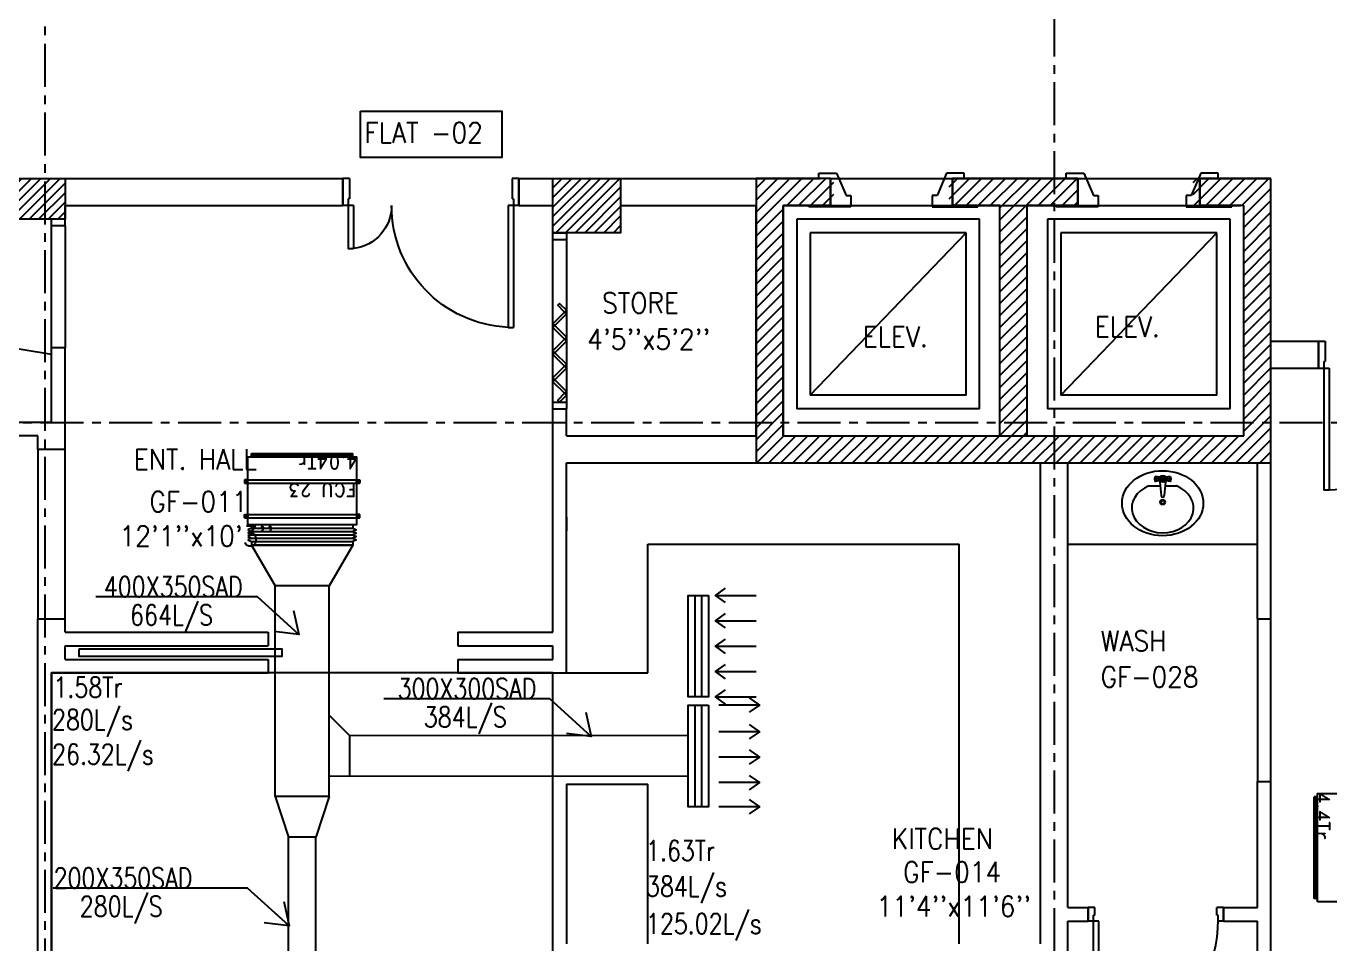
# Model space of a CAD drawing. Header units: millimetres. Extents: x -1288794 to 2153086, y -2701644 to -1428868.
# Drawn here: x 856771 to 866394, y -1499219 to -1492444 of the extents above; entities that cross this region are included whole.
import ezdxf

# ---------------------------------------------------------------- set-up
doc = ezdxf.new("R2010")
doc.units = ezdxf.units.MM
doc.header["$LTSCALE"] = 100
for name, pattern in [('CENTER', [50.8, 31.75, -6.35, 6.35, -6.35]), ('DASHED2', [9.525, 6.35, -3.175]), ('HIDDEN', [9.525, 6.35, -3.175])]:
    doc.linetypes.add(name, pattern=pattern)
for name, color, linetype in [('A-ANNO-TEXT', 8, 'Continuous'), ('A-DOOR', 4, 'Continuous'), ('A-FLOR-OVHD', 4, 'DASHED2'), ('A-FLOR-PFIX', 8, 'Continuous'), ('A-FLOR-SPCL', 8, 'Continuous'), ('A-GRID', 253, 'CENTER'), ('A-WALL-FULL', 8, 'Continuous'), ('AC- SUIPPOR', 7, 'HIDDEN'), ('AC-HLTEXT', 100, 'Continuous'), ('AC-SAD', 3, 'Continuous'), ('AC-SAD TEXT', 3, 'Continuous'), ('AC-UNIT', 5, 'Continuous'), ('RETURN GRILL RIGHT', 1, 'Continuous'), ('S-COL- HACT.', 9, 'Continuous'), ('S-COL.', 8, 'Continuous'), ('SUPPLY GRILL RIGHT', 3, 'Continuous'), ('WALL', 42, 'Continuous')]:
    doc.layers.add(name, color=color, linetype=linetype)
doc.styles.add('ROMAND', font='romand')
doc.styles.add('ROMANS', font='romans.shx', dxfattribs={"width": 0.8})
doc.styles.add('SIMPLEX', font='simplex.shx', dxfattribs={"width": 0.8})
doc.dimstyles.new('100 of DIM2', dxfattribs={"dimscale": 0, "dimtxt": 200, "dimasz": 150, "dimexe": 75, "dimexo": 200, "dimgap": 75, "dimtad": 1, "dimdec": 0, "dimrnd": 5, "dimzin": 0, "dimdsep": 46, "dimtxsty": 'ROMANS', "dimblk": 'ARCHTICK', "dimcen": 100, "dimclrd": 94, "dimclre": 94, "dimclrt": 2, "dimadec": 0, "dimazin": 0, "dimtfac": 1, "dimtdec": 0, "dimtofl": 0, "dimtmove": 2, "dimatfit": 3, "dimldrblk": 'OPEN90', "dimfxl": 75, "dimtolj": 1, "dimtzin": 0, "dimarcsym": 0})
pattern_1 = [(45, (1973413.864, -1109556.65), (-44.1941738, 44.1941738), [])]

# ---------------------------------------------------------------- blocks, each defined once
blk = doc.blocks.new('D-100-R1')
for p, q in [((-80, 980), (-80, 100)), ((-80, 980), (-40, 980)), ((-40, 980), (-40, 55)), ((-1000, 100), (-1000, 0)), ((-1000, 100), (-960, 100)), ((-960, 100), (-960, 55)), ((-80, 100), (0, 100)), ((0, 100), (0, 0)), ((-960, 55), (-950, 55)), ((-950, 55), (-950, 0)), ((-50, 55), (-50, 0)), ((-50, 55), (-40, 55)), ((-50, 0), (0, 0)), ((-1000, 0), (-950, 0))]:
    blk.add_line(p, q)
at = {"linetype": 'Continuous'}
blk.add_arc((-80, 100), 880, 90, 180, dxfattribs=at)
blk = doc.blocks.new('D-130-R')
for p, q in [((1220, 200), (1220, 1100)), ((1220, 1100), (1260, 1100)), ((1260, 200), (1260, 1100)), ((80, 520), (40, 520)), ((40, 200), (40, 520)), ((80, 200), (80, 520)), ((0, 0), (0, 200)), ((80, 200), (0, 200)), ((40, 150), (40, 200)), ((1300, 200), (1220, 200)), ((1260, 150), (1260, 200)), ((1300, 0), (1300, 200)), ((50, 150), (40, 150)), ((50, 0), (50, 150)), ((1260, 150), (1250, 150)), ((1250, 0), (1250, 150)), ((50, 0), (0, 0)), ((1300, 0), (1250, 0))]:
    blk.add_line(p, q)
for centre, radius, start, end in [((1260, 200), 900, 92.54732, 180), ((40, 200), 320, 0, 82.81924)]:
    blk.add_arc(centre, radius, start, end)
blk = doc.blocks.new('LAV-2')
for p, q in [((-21.3, 393), (-54.6, 399)), ((-24.3, 385.2), (-48.7, 381)), ((-0.7, 362.8), (-0.6, 398.8)), ((53.4, 398.6), (20.1, 392.9)), ((47.3, 380.7), (22.9, 385.1)), ((-102.4, 329.8), (-23.2, 329.6)), ((-21.4, 368.8), (-54.7, 363)), ((-24.3, 376.6), (-48.7, 381)), ((-24.7, 380.9), (-13.1, 257.5)), ((-18.7, 380.9), (17.3, 380.8)), ((23.3, 380.7), (10.9, 257.4)), ((53.3, 362.6), (20, 368.6)), ((21.5, 329.4), (100.7, 329.1)), ((47.3, 380.7), (22.9, 376.4))]:
    blk.add_line(p, q)
for centre, radius in [((-0.7, 380.8), 24), ((-0.7, 380.8), 18), ((-1.3, 209.5), 18), ((-1.3, 209.5), 13.2)]:
    blk.add_circle(centre, radius)
blk.add_arc((-1.1, 257.5), 12, 179.80529, 359.80529)
for centre, major_axis, ratio in [((-1.3, 201.7), (-300, 1), 0.8), ((53.3, 380.6), (0.1, 18), 0.333333)]:
    blk.add_ellipse(centre, major_axis=major_axis, ratio=ratio)
at = {"extrusion": (0, 0, -1)}
blk.add_ellipse((-54.7, 381), major_axis=(0.1, 18), ratio=0.333333, dxfattribs=at)
blk.add_ellipse((-1.4, 166.2), major_axis=(-228, 0.8), ratio=0.8, start_param=5.174, end_param=10.533963)
for points, knots in [([(-54.7, 365.5), (-54.8, 365.5), (-54.9, 365.6), (-55.3, 366), (-55.4, 366.3), (-56, 367.2), (-56.3, 368), (-57, 370), (-57.3, 371.2), (-57.8, 373.8), (-58, 375.2), (-58.3, 378.9), (-58.3, 381.3), (-58.1, 386), (-57.8, 388.3), (-57.1, 391.5), (-56.7, 392.7), (-56, 394.5), (-55.7, 395.1), (-55.2, 395.9), (-55, 396.2), (-54.8, 396.5), (-54.7, 396.5), (-54.6, 396.6)], [3.378318, 3.378318, 3.378318, 3.378318, 3.519844, 3.519844, 3.66137, 3.66137, 3.925951, 3.925951, 4.190531, 4.190531, 4.455112, 4.455112, 4.86737, 4.86737, 5.279628, 5.279628, 5.565785, 5.565785, 5.785568, 5.785568, 5.957, 5.957, 6.04646, 6.04646, 6.04646, 6.04646]), ([(-54.6, 396.6), (-54.5, 396.5), (-54.4, 396.4), (-54.1, 396), (-53.9, 395.7), (-53.4, 394.8), (-53, 394), (-52.3, 392), (-52, 390.8), (-51.6, 388.2), (-51.4, 386.8), (-51.1, 383.1), (-51, 380.7), (-51.3, 376), (-51.6, 373.8), (-52.3, 370.5), (-52.6, 369.3), (-53.3, 367.5), (-53.6, 366.9), (-54.1, 366.1), (-54.4, 365.8), (-54.6, 365.6), (-54.7, 365.5), (-54.7, 365.5)], [0.236726, 0.236726, 0.236726, 0.236726, 0.378252, 0.378252, 0.519778, 0.519778, 0.784358, 0.784358, 1.048939, 1.048939, 1.313519, 1.313519, 1.725777, 1.725777, 2.138035, 2.138035, 2.424192, 2.424192, 2.643976, 2.643976, 2.815407, 2.815407, 2.904867, 2.904867, 2.904867, 2.904867]), ([(53.4, 396.2), (53.3, 396.1), (53.2, 396), (52.8, 395.6), (52.7, 395.4), (52.1, 394.5), (51.7, 393.6), (51.1, 391.6), (50.8, 390.5), (50.3, 387.9), (50.1, 386.5), (49.7, 382.7), (49.7, 380.3), (49.9, 375.7), (50.2, 373.4), (50.9, 370.1), (51.2, 368.9), (51.9, 367.2), (52.2, 366.6), (52.7, 365.7), (52.9, 365.4), (53.1, 365.2), (53.2, 365.1), (53.3, 365.1)], [0.236726, 0.236726, 0.236726, 0.236726, 0.378252, 0.378252, 0.519778, 0.519778, 0.784358, 0.784358, 1.048939, 1.048939, 1.313519, 1.313519, 1.725777, 1.725777, 2.138035, 2.138035, 2.424192, 2.424192, 2.643976, 2.643976, 2.815407, 2.815407, 2.904867, 2.904867, 2.904867, 2.904867]), ([(53.3, 365.1), (53.4, 365.1), (53.5, 365.3), (53.8, 365.6), (54, 365.9), (54.5, 366.8), (54.9, 367.7), (55.6, 369.7), (55.9, 370.8), (56.4, 373.4), (56.6, 374.8), (56.9, 378.5), (57, 381), (56.7, 385.6), (56.5, 387.9), (55.8, 391.2), (55.4, 392.4), (54.8, 394.1), (54.5, 394.7), (54, 395.6), (53.8, 395.8), (53.5, 396.1), (53.4, 396.2), (53.4, 396.2)], [3.378318, 3.378318, 3.378318, 3.378318, 3.519844, 3.519844, 3.66137, 3.66137, 3.925951, 3.925951, 4.190531, 4.190531, 4.455112, 4.455112, 4.86737, 4.86737, 5.279628, 5.279628, 5.565785, 5.565785, 5.785568, 5.785568, 5.957, 5.957, 6.04646, 6.04646, 6.04646, 6.04646])]:
    blk.add_open_spline(points, degree=3, knots=knots)
blk = doc.blocks.new('A$C44FB0367')
at = {"layer": 'WALL', "ltscale": 30}
h = blk.add_hatch(dxfattribs=at)
h.set_pattern_fill('NET3', color=2, scale=100, style=0)
h.set_pattern_definition([(0, (19935.246, -11666.627), (0, 12.5), []), (60, (19935.246, -11666.627), (-10.8253175, 6.25), []), (120, (19935.246, -11666.627), (-10.8253175, -6.25), [])])
h.paths.add_polyline_path([(775, 250), (775, 275), (25, 275), (25, 250)])
at = {"layer": 'WALL', "color": 5, "ltscale": 30}
for p, q in [((25, 250), (25, 275)), ((25, 275), (775, 275)), ((775, 250), (775, 275))]:
    blk.add_line(p, q, dxfattribs=at)
at = {"layer": 'WALL', "color": 8, "ltscale": 30}
for p, q in [((25, -275), (0, -287.5)), ((0, -287.5), (25, -300)), ((25, -250), (25, -275)), ((25, -250), (25, -275)), ((25, -275), (775, -275)), ((775, -250), (775, -275)), ((775, -275), (800, -287.5)), ((800, -287.5), (775, -300)), ((25, -300), (0, -312.5)), ((0, -312.5), (25, -325)), ((25, -325), (0, -337.5)), ((0, -337.5), (25, -350)), ((25, -350), (0, -362.5)), ((0, -362.5), (25, -375)), ((25, -300), (775, -300)), ((25, -325), (775, -325)), ((25, -350), (775, -350)), ((25, -375), (775, -375)), ((25, -375), (25, -400)), ((775, -300), (800, -312.5)), ((800, -312.5), (775, -325)), ((775, -325), (800, -337.5)), ((800, -337.5), (775, -350)), ((775, -350), (800, -362.5)), ((800, -362.5), (775, -375)), ((775, -375), (775, -400)), ((25, -400), (775, -400))]:
    blk.add_line(p, q, dxfattribs=at)
at = {"layer": 'WALL', "color": 5, "ltscale": 30}
blk.add_lwpolyline([(0, 250), (800, 250), (800, -250), (0, -250)], close=True, dxfattribs=at)
blk = doc.blocks.new('A$C5F1D0244')
at = {"layer": 'AC- SUIPPOR', "ltscale": 5}
for p, q in [((-25, 425), (-25, -425)), ((0, 425), (0, -425))]:
    blk.add_line(p, q, dxfattribs=at)
at = {"layer": 'AC- SUIPPOR', "ltscale": 30}
for points in [[(-25, 400), (0, 400), (0, 425), (-25, 425)], [(-25, -400), (0, -400), (0, -425), (-25, -425)]]:
    blk.add_lwpolyline(points, close=True, dxfattribs=at)
for centre in [(-12.5, 412.5), (-12.5, -412.5)]:
    blk.add_circle(centre, 5, dxfattribs=at)
blk = doc.blocks.new('_ArchTick')
at = {"color": 0, "linetype": 'ByBlock', "const_width": 0.15}
blk.add_lwpolyline([(-0.5, -0.5), (0.5, 0.5)], dxfattribs=at)
blk = doc.blocks.new('SUPPLY GRILL RIGHT')
at = {"layer": 'SUPPLY GRILL RIGHT'}
for p, q in [((375, 25), (-375, 25)), ((375, -25), (375, 25)), ((375, -25), (-375, -25)), ((375, -75), (375, -25))]:
    blk.add_line(p, q, dxfattribs=at)
blk.add_lwpolyline([(-375, -75), (375, -75), (375, 75), (-375, 75)], close=True, dxfattribs=at)
for points in [[(-375, -450), (-375, -150)], [(-178.5, -450), (-178.5, -150)], [(9, -450), (9, -150)], [(196.5, -450), (196.5, -150)], [(375, -450), (375, -150)]]:
    blk.add_leader(points, dimstyle='100 of DIM2', override={"dimscale": 1, "dimasz": 75, "dimtad": 0, "dimclrd": 0, "dimfxl": 0.2}, dxfattribs=at)
blk = doc.blocks.new('RETURN GRILL RIGHT')
at = {"layer": 'RETURN GRILL RIGHT'}
for p, q in [((375, 25), (-375, 25)), ((375, -25), (-375, -25))]:
    blk.add_line(p, q, dxfattribs=at)
blk.add_lwpolyline([(-375, -75), (375, -75), (375, 75), (-375, 75)], close=True, dxfattribs=at)
for points in [[(-375, -125), (-375, -425)], [(-187.5, -125), (-187.5, -425)], [(0, -125), (0, -425)], [(187.5, -125), (187.5, -425)], [(375, -125), (375, -425)]]:
    blk.add_leader(points, dimstyle='100 of DIM2', override={"dimscale": 1, "dimasz": 75, "dimtad": 0, "dimclrd": 0, "dimfxl": 0.2}, dxfattribs=at)

msp = doc.modelspace()

# ---------------------------------------------------------------- hatches: boundary and pattern name
at = {"layer": 'S-COL- HACT.', "linetype": 'Continuous', "ltscale": 3}
h = msp.add_hatch(dxfattribs=at)
h.set_pattern_fill('ANSI31', color=256, scale=400, style=0)
h.set_pattern_definition([(45, (1093953.867, -1509993.415), (-35.355339, 35.355339), [])])
h.paths.add_polyline_path([(857058.7, -1493568.6), (856458.7, -1493568.6), (856458.7, -1493868.6), (857058.7, -1493868.6)])
h = msp.add_hatch(dxfattribs=at)
h.set_pattern_fill('ANSI31', color=256, scale=400, style=0)
h.set_pattern_definition([(45, (1973413.864, -1109556.65), (-35.355339, 35.355339), [])])
h.paths.add_polyline_path([(860658.7, -1493568.6), (861158.7, -1493568.6), (861158.7, -1493968.6), (860658.7, -1493968.6)])
h = msp.add_hatch(dxfattribs=at)
h.set_pattern_fill('ANSI31', color=256, scale=500, style=0)
h.set_pattern_definition(pattern_1)
h.paths.add_polyline_path([(864158.7, -1493768.6), (864533.7, -1493768.6), (864533.7, -1493568.6), (863583.7, -1493568.6), (863583.7, -1493768.6), (863958.7, -1493768.6), (863958.7, -1495468.6), (862358.7, -1495468.6), (862358.7, -1493768.6), (862733.7, -1493768.6), (862733.7, -1493568.6), (862158.7, -1493568.6), (862158.7, -1495668.6), (865958.7, -1495668.6), (865958.7, -1493568.6), (865383.7, -1493568.6), (865383.7, -1493768.6), (865758.7, -1493768.6), (865758.7, -1495468.6), (864158.7, -1495468.6)])
h = msp.add_hatch(dxfattribs=at)
h.set_pattern_fill('ANSI31', color=256, scale=500, style=0)
h.set_pattern_definition(pattern_1)
h.paths.add_polyline_path([(864158.7, -1493768.6), (864533.7, -1493768.6), (864533.7, -1493568.6), (863583.7, -1493568.6), (863583.7, -1493768.6), (863958.7, -1493768.6), (863958.7, -1495468.6), (862358.7, -1495468.6), (862358.7, -1493768.6), (862733.7, -1493768.6), (862733.7, -1493568.6), (862158.7, -1493568.6), (862158.7, -1495668.6), (865958.7, -1495668.6), (865958.7, -1493568.6), (865383.7, -1493568.6), (865383.7, -1493768.6), (865758.7, -1493768.6), (865758.7, -1495468.6), (864158.7, -1495468.6)])

# ---------------------------------------------------------------- linework, layer by layer
at = {"layer": 'A-ANNO-TEXT', "color": 5}
msp.add_lwpolyline([(859239.7, -1493070.7), (860282, -1493070.7), (860282, -1493413.2), (859239.7, -1493413.2)], close=True, dxfattribs=at)
at = {"layer": 'A-DOOR', "ltscale": 3}
for p, q in [((860658.7, -1495268.6), (860658.7, -1493968.6)), ((860758.7, -1493968.6), (860758.7, -1495268.6)), ((860658.7, -1494018.6), (860758.7, -1494018.6)), ((860658.7, -1495218.6), (860758.7, -1495218.6))]:
    msp.add_line(p, q, dxfattribs=at)
for points in [[(860744.5, -1494554.5), (860694.5, -1494504.5), (860708.7, -1494490.4), (860758.7, -1494540.4), (860744.5, -1494554.5)], [(860744.5, -1494554.5), (860658.7, -1494640.4), (860672.8, -1494654.5), (860758.7, -1494568.6), (860744.5, -1494554.5)], [(860744.5, -1494754.5), (860658.7, -1494668.6), (860672.8, -1494654.5), (860758.7, -1494740.4), (860744.5, -1494754.5)], [(860744.5, -1494754.5), (860658.7, -1494840.4), (860672.8, -1494854.5), (860758.7, -1494768.6), (860744.5, -1494754.5)], [(860744.5, -1494954.5), (860658.7, -1494868.6), (860672.8, -1494854.5), (860758.7, -1494940.4), (860744.5, -1494954.5)], [(860744.5, -1494954.5), (860658.7, -1495040.4), (860672.8, -1495054.5), (860758.7, -1494968.6), (860744.5, -1494954.5)], [(860744.5, -1495154.5), (860658.7, -1495068.6), (860672.8, -1495054.5), (860758.7, -1495140.4), (860744.5, -1495154.5)], [(860744.5, -1495154.5), (860694.5, -1495204.5), (860708.7, -1495218.6), (860758.7, -1495168.6), (860744.5, -1495154.5)], [(857161.6, -1497043.6), (857161.6, -1497093.6), (858661.6, -1497093.6), (858661.6, -1497043.6), (857161.6, -1497043.6)]]:
    msp.add_lwpolyline(points, dxfattribs=at)
at = {"layer": 'A-FLOR-OVHD', "linetype": 'Continuous', "ltscale": 3}
for p, q in [((856958.7, -1494818.6), (856958.7, -1493918.6)), ((857058.7, -1493918.6), (857058.7, -1494818.6)), ((856858.7, -1495568.6), (856858.7, -1496818.6)), ((857058.7, -1496818.6), (857058.7, -1495568.6)), ((865858.7, -1496818.6), (865858.7, -1498018.6)), ((865958.7, -1498018.6), (865958.7, -1496818.6))]:
    msp.add_line(p, q, dxfattribs=at)
at = {"layer": 'A-FLOR-PFIX', "ltscale": 3}
for p, q in [((862708.7, -1493568.6), (863608.7, -1493568.6)), ((864533.7, -1493568.6), (865433.7, -1493568.6))]:
    msp.add_line(p, q, dxfattribs=at)
at = {"layer": 'A-FLOR-SPCL', "ltscale": 50}
for p, q in [((862622.6, -1493530.3), (862752.1, -1493530.3)), ((862622.6, -1493568.6), (862622.6, -1493530.3)), ((862752.1, -1493530.3), (862823.3, -1493694.3)), ((863565.3, -1493530.3), (863494.1, -1493694.3)), ((863694.7, -1493530.3), (863565.3, -1493530.3)), ((863694.7, -1493568.6), (863694.7, -1493530.3)), ((864447.6, -1493530.3), (864577.1, -1493530.3)), ((864447.6, -1493568.6), (864447.6, -1493530.3)), ((864577.1, -1493530.3), (864648.3, -1493694.3)), ((865440.3, -1493530.3), (865369.1, -1493694.3)), ((865569.7, -1493530.3), (865440.3, -1493530.3)), ((865569.7, -1493568.6), (865569.7, -1493530.3)), ((862823.3, -1493694.3), (862858.7, -1493694.3)), ((862858.7, -1493694.3), (862858.7, -1493778.6)), ((863458.7, -1493694.3), (863458.7, -1493778.6)), ((863494.1, -1493694.3), (863458.7, -1493694.3)), ((864648.3, -1493694.3), (864683.7, -1493694.3)), ((864683.7, -1493694.3), (864683.7, -1493778.6)), ((865333.7, -1493694.3), (865333.7, -1493778.6)), ((865369.1, -1493694.3), (865333.7, -1493694.3)), ((862547.6, -1493778.6), (862547.6, -1493768.6)), ((862858.7, -1493778.6), (862547.6, -1493778.6)), ((863458.7, -1493778.6), (863794.7, -1493778.6)), ((863794.7, -1493778.6), (863794.7, -1493768.6)), ((864372.6, -1493778.6), (864372.6, -1493768.6)), ((864683.7, -1493778.6), (864372.6, -1493778.6)), ((865333.7, -1493778.6), (865669.7, -1493778.6)), ((865669.7, -1493778.6), (865669.7, -1493768.6))]:
    msp.add_line(p, q, dxfattribs=at)
at = {"layer": 'A-FLOR-SPCL'}
for p, q in [((862708.7, -1493768.6), (863608.7, -1493768.6)), ((863608.7, -1493768.6), (863758.7, -1493768.6)), ((864533.7, -1493768.6), (865433.7, -1493768.6)), ((865433.7, -1493768.6), (865633.7, -1493768.6)), ((862458.7, -1493868.6), (862458.7, -1495268.6)), ((863808.7, -1493868.6), (862458.7, -1493868.6)), ((863808.7, -1495268.6), (863808.7, -1493868.6)), ((864308.7, -1493868.6), (864308.7, -1495268.6)), ((865658.7, -1493868.6), (864308.7, -1493868.6)), ((865658.7, -1495268.6), (865658.7, -1493868.6)), ((862558.7, -1493968.6), (862558.7, -1495168.6)), ((863708.7, -1493968.6), (862558.7, -1493968.6)), ((862558.7, -1495168.6), (863708.7, -1493968.6)), ((863708.7, -1495168.6), (863708.7, -1493968.6)), ((864408.7, -1493968.6), (864408.7, -1495168.6)), ((865558.7, -1493968.6), (864408.7, -1493968.6)), ((864408.7, -1495168.6), (865558.7, -1493968.6)), ((865558.7, -1495168.6), (865558.7, -1493968.6)), ((863708.7, -1495168.6), (862558.7, -1495168.6)), ((865558.7, -1495168.6), (864408.7, -1495168.6)), ((863808.7, -1495268.6), (862458.7, -1495268.6)), ((865658.7, -1495268.6), (864308.7, -1495268.6))]:
    msp.add_line(p, q, dxfattribs=at)
at = {"layer": 'A-FLOR-SPCL', "ltscale": 3}
for p, q in [((861358.7, -1497218.6), (861358.7, -1496268.6)), ((861358.7, -1496268.6), (863658.7, -1496268.6)), ((863658.7, -1499218.6), (863658.7, -1496268.6)), ((864458.7, -1496268.6), (865858.7, -1496268.6)), ((860758.7, -1497218.6), (861358.7, -1497218.6)), ((860758.7, -1498038.6), (860758.7, -1499218.6)), ((860758.7, -1498038.6), (861358.7, -1498038.6)), ((861358.7, -1499218.6), (861358.7, -1498038.6))]:
    msp.add_line(p, q, dxfattribs=at)
msp.add_lwpolyline([(860658.7, -1497218.6), (856958.7, -1497218.6), (856958.7, -1501521.3), (860658.7, -1501521.3)], close=True, dxfattribs=at)
msp.add_arc((855758.7, -1501493), 6732.1, 79.7322, 100.2678, dxfattribs=at)
at = {"layer": 'A-GRID', "ltscale": 0.1}
for p, q in [((856908.7, -1465142.6), (856908.7, -1513277)), ((864358.7, -1466442.6), (864358.7, -1514577)), ((839605.3, -1495368.6), (883144.9, -1495368.6))]:
    msp.add_line(p, q, dxfattribs=at)
at = {"layer": 'A-WALL-FULL', "ltscale": 3}
for p, q in [((857058.7, -1493568.6), (859108.7, -1493568.6)), ((859108.7, -1493768.6), (859108.7, -1493568.6)), ((860408.7, -1493568.6), (862633.7, -1493568.6)), ((860408.7, -1493768.6), (860408.7, -1493568.6)), ((860508.7, -1493568.6), (860858.7, -1493568.6)), ((862708.7, -1493568.6), (862708.7, -1493568.6)), ((862708.7, -1493768.6), (862708.7, -1493568.6)), ((863608.7, -1493568.6), (864533.7, -1493568.6)), ((863608.7, -1493768.6), (863608.7, -1493568.6)), ((863658.7, -1493568.6), (864533.7, -1493568.6)), ((864533.7, -1493768.6), (864533.7, -1493568.6)), ((865433.7, -1493768.6), (865433.7, -1493568.6)), ((865433.7, -1493568.6), (865958.7, -1493568.6)), ((865958.7, -1494768.6), (865958.7, -1493568.6)), ((857058.7, -1493768.6), (859108.7, -1493768.6)), ((857058.7, -1493918.6), (857058.7, -1493768.6)), ((860408.7, -1493768.6), (860658.7, -1493768.6)), ((860508.7, -1493768.6), (860658.7, -1493768.6)), ((860658.7, -1493968.6), (860658.7, -1493768.6)), ((860658.7, -1493968.6), (860658.7, -1493768.6)), ((861158.7, -1493768.6), (862158.7, -1493768.6)), ((862158.7, -1495468.6), (862158.7, -1493768.6)), ((862358.7, -1495468.6), (862358.7, -1493768.6)), ((862358.7, -1493768.6), (862708.7, -1493768.6)), ((863608.7, -1493768.6), (864058.7, -1493768.6)), ((864058.7, -1493768.6), (864533.7, -1493768.6)), ((865433.7, -1493768.6), (865733.7, -1493768.6)), ((865758.7, -1495468.6), (865758.7, -1493768.6)), ((865758.7, -1495468.6), (865758.7, -1493768.6)), ((857058.7, -1493918.6), (856958.7, -1493918.6)), ((860658.7, -1493968.6), (860758.7, -1493968.6)), ((865958.7, -1494768.6), (866308.7, -1494768.6)), ((866308.7, -1494968.6), (866308.7, -1494768.6)), ((857058.7, -1494818.6), (856958.7, -1494818.6)), ((856958.7, -1495368.6), (856958.7, -1494818.6)), ((857058.7, -1495568.6), (857058.7, -1494818.6)), ((865958.7, -1494968.6), (866308.7, -1494968.6)), ((865958.7, -1496818.6), (865958.7, -1494968.6)), ((860658.7, -1495268.6), (860758.7, -1495268.6)), ((860658.7, -1496918.6), (860658.7, -1495268.6)), ((860758.7, -1495468.6), (860758.7, -1495268.6)), ((856958.7, -1495368.6), (856658.7, -1495368.6)), ((856858.7, -1495468.6), (851558.7, -1495468.6)), ((856858.7, -1495568.6), (856858.7, -1495468.6)), ((860758.7, -1495468.6), (862158.7, -1495468.6)), ((862358.7, -1495468.6), (865758.7, -1495468.6)), ((857058.7, -1495568.6), (856858.7, -1495568.6)), ((860758.7, -1495668.6), (864258.7, -1495668.6)), ((860758.7, -1497218.6), (860758.7, -1495668.6)), ((864258.7, -1499218.6), (864258.7, -1495668.6)), ((864458.7, -1495668.6), (865858.7, -1495668.6)), ((864458.7, -1498950.6), (864458.7, -1495668.6)), ((865858.7, -1496818.6), (865858.7, -1495668.6)), ((860758.7, -1496068.6), (860758.7, -1496168.6)), ((864258.7, -1499218.6), (864258.7, -1496068.6)), ((856858.7, -1502718.6), (856858.7, -1496818.6)), ((856858.7, -1496818.6), (857058.7, -1496818.6)), ((857058.7, -1496918.6), (857058.7, -1496818.6)), ((865858.7, -1496818.6), (865958.7, -1496818.6)), ((857058.7, -1496918.6), (858558.7, -1496918.6)), ((858558.7, -1496918.6), (858558.7, -1497018.6)), ((859958.7, -1496918.6), (859958.7, -1497018.6)), ((859958.7, -1496918.6), (860658.7, -1496918.6)), ((857058.7, -1497018.6), (858558.7, -1497018.6)), ((857058.7, -1497118.6), (857058.7, -1497018.6)), ((859958.7, -1497018.6), (860658.7, -1497018.6)), ((860658.7, -1497118.6), (860658.7, -1497018.6)), ((857058.7, -1497118.6), (858558.7, -1497118.6)), ((858558.7, -1497118.6), (858558.7, -1497218.6)), ((859958.7, -1497118.6), (859958.7, -1497218.6)), ((859958.7, -1497118.6), (860658.7, -1497118.6)), ((856958.7, -1501208.6), (856958.7, -1497218.6)), ((856958.7, -1497218.6), (858558.7, -1497218.6)), ((859958.7, -1497218.6), (860758.7, -1497218.6)), ((865858.7, -1498018.6), (865958.7, -1498018.6)), ((865858.7, -1498950.6), (865858.7, -1498018.6)), ((865858.7, -1498018.6), (865958.7, -1498018.6)), ((865958.7, -1499918.6), (865958.7, -1498018.6)), ((864458.7, -1498950.6), (864608.7, -1498950.6)), ((864608.7, -1498950.6), (864608.7, -1499050.6)), ((865608.7, -1498950.6), (865858.7, -1498950.6)), ((865608.7, -1498950.6), (865608.7, -1499050.6)), ((864458.7, -1499050.6), (864608.7, -1499050.6)), ((864458.7, -1500318.6), (864458.7, -1499050.6)), ((865608.7, -1499050.6), (865858.7, -1499050.6)), ((865858.7, -1501568.6), (865858.7, -1499050.6))]:
    msp.add_line(p, q, dxfattribs=at)
at = {"layer": 'A-WALL-FULL'}
msp.add_line((865758.7, -1493768.6), (865433.7, -1493768.6), dxfattribs=at)
msp.add_line((865758.7, -1493768.6), (865433.7, -1493768.6), dxfattribs=at)
at = {"layer": 'A-WALL-FULL', "linetype": 'Continuous', "ltscale": 3}
msp.add_line((856958.7, -1493918.6), (856958.7, -1493868.6), dxfattribs=at)
at = {"layer": 'AC-SAD'}
for p, q in [((859183.7, -1496274.3), (858433.7, -1496274.3)), ((858433.7, -1496274.3), (858608.7, -1496574.3)), ((859183.7, -1496274.3), (859008.7, -1496574.3)), ((859008.7, -1496574.3), (858608.7, -1496574.3)), ((858608.7, -1498130.7), (858608.7, -1496574.3)), ((859008.7, -1498130.7), (859008.7, -1496574.3)), ((859008.7, -1497530.7), (859158.7, -1497680.9)), ((859158.7, -1497680.9), (859158.4, -1497980.9)), ((861658.8, -1497682.9), (859158.7, -1497680.9)), ((861658.6, -1497982.9), (859008.7, -1497980.7)), ((859008.7, -1498130.7), (858608.7, -1498130.7)), ((858608.7, -1498130.7), (858708.7, -1498430.7)), ((859008.7, -1498130.7), (858908.7, -1498430.7)), ((858908.7, -1498430.7), (858708.7, -1498430.7)), ((858708.7, -1499296.2), (858708.7, -1498430.7)), ((858908.7, -1499296.2), (858908.7, -1498430.7))]:
    msp.add_line(p, q, dxfattribs=at)
at = {"layer": 'S-COL.', "linetype": 'Continuous', "ltscale": 3}
for p, q in [((862708.7, -1493568.6), (862158.7, -1493568.6)), ((862158.7, -1493568.6), (862158.7, -1495668.6)), ((862708.7, -1493568.6), (862708.7, -1493768.6)), ((864533.7, -1493568.6), (863608.7, -1493568.6)), ((863608.7, -1493568.6), (863608.7, -1493768.6)), ((864533.7, -1493568.6), (864533.7, -1493768.6)), ((865958.7, -1493568.6), (865433.7, -1493568.6)), ((865433.7, -1493568.6), (865433.7, -1493768.6)), ((865958.7, -1495668.6), (865958.7, -1493568.6)), ((862708.7, -1493768.6), (862358.7, -1493768.6)), ((862358.7, -1493768.6), (862358.7, -1495468.6)), ((863958.7, -1493768.6), (863608.7, -1493768.6)), ((863958.7, -1495468.6), (863958.7, -1493768.6)), ((864533.7, -1493768.6), (864158.7, -1493768.6)), ((864158.7, -1495468.6), (864158.7, -1493768.6)), ((865758.7, -1493768.6), (865433.7, -1493768.6)), ((865758.7, -1495468.6), (865758.7, -1493768.6)), ((862358.7, -1495468.6), (863958.7, -1495468.6)), ((864158.7, -1495468.6), (865758.7, -1495468.6)), ((862158.7, -1495668.6), (865958.7, -1495668.6))]:
    msp.add_line(p, q, dxfattribs=at)
for points in [[(856458.7, -1493568.6), (857058.7, -1493568.6), (857058.7, -1493868.6), (856458.7, -1493868.6)], [(860658.7, -1493568.6), (861158.7, -1493568.6), (861158.7, -1493968.6), (860658.7, -1493968.6)]]:
    msp.add_lwpolyline(points, close=True, dxfattribs=at)

# ---------------------------------------------------------------- block references
at = {"ltscale": 30, "rotation": 90.00000000000001}
msp.add_blockref('A$C5F1D0244', (858808.7, -1495792.4), dxfattribs=at)
at = {"ltscale": 30, "xscale": -1, "rotation": 90}
msp.add_blockref('A$C5F1D0244', (858808.7, -1496073.6), dxfattribs=at)
at = {"layer": 'A-DOOR', "ltscale": 3, "xscale": -1, "rotation": 180}
msp.add_blockref('D-130-R', (859108.7, -1493568.6), dxfattribs=at)
at = {"layer": 'A-DOOR', "ltscale": 3, "rotation": 180}
for name, p in [('D-130-R', (867608.7, -1494768.6)), ('D-100-R1', (864608.7, -1498950.6))]:
    msp.add_blockref(name, p, dxfattribs=at)
at = {"layer": 'A-FLOR-PFIX', "ltscale": 3}
msp.add_blockref('LAV-2', (865160.7, -1496167.2), dxfattribs=at)
at = {"layer": 'AC-UNIT', "color": 6, "ltscale": 30}
msp.add_blockref('A$C44FB0367', (858408.7, -1495874.3), dxfattribs=at)
at = {"layer": 'AC-UNIT', "color": 6, "ltscale": 30, "rotation": 90.00000000000001}
msp.add_blockref('A$C44FB0367', (866553.1, -1498908.6), dxfattribs=at)
at = {"layer": 'RETURN GRILL RIGHT', "xscale": -1, "rotation": 90}
msp.add_blockref('RETURN GRILL RIGHT', (861733.7, -1497020.9), dxfattribs=at)
at = {"layer": 'SUPPLY GRILL RIGHT', "xscale": -1, "rotation": 90}
msp.add_blockref('SUPPLY GRILL RIGHT', (861733.7, -1497830.9), dxfattribs=at)

# ---------------------------------------------------------------- texts
at = {"layer": 'A-ANNO-TEXT', "color": 5, "style": 'ROMANS', "width": 0.9}
msp.add_text('FLAT -02', height=150, dxfattribs=at).set_placement((859268.4, -1493305.1))
at = {"layer": 'A-ANNO-TEXT', "style": 'ROMANS', "width": 0.9}
for s, p in [('STORE', (861022, -1494563.5)), ('ELEV.', (864658.5, -1494738)), ("4'5''x5'2''", (860912.3, -1494829.8)), ('ELEV.', (862946, -1494810.1)), ('ENT. HALL', (857565.9, -1495716.5)), ('GF-011', (857681.8, -1496028.8)), ("12'1''x10'3''", (857461.2, -1496283.2)), ('WASH', (864701.2, -1497058)), ('GF-028', (864701.2, -1497322.3)), ('KITCHEN', (863160.3, -1498517.8)), ('GF-014', (863243.6, -1498763.9)), ("11'4''x11'6''", (863048.4, -1499016.2))]:
    msp.add_text(s, height=150, dxfattribs=at).set_placement(p)
at = {"layer": 'AC-HLTEXT', "style": 'ROMAND'}
for s, rotation, p in [('4.04Tr', 180, (859223.1, -1495614.3)), ('FCU 23', 180, (859208.7, -1495817.4)), ('4.4Tr', 270, (866293.1, -1498094.2))]:
    msp.add_text(s, height=100, rotation=rotation, dxfattribs=at).set_placement(p)
at = {"layer": 'AC-SAD TEXT', "style": 'SIMPLEX', "width": 0.8}
for s, p in [('400X350SAD', (857345.4, -1496657.2)), ('664L/S', (857538.8, -1496866.6)), ('1.58Tr', (856973.1, -1497398.9)), ('300X300SAD', (859513.2, -1497408.6)), ('280L/s', (856962.4, -1497638.8)), ('384L/S', (859706.7, -1497618)), ('26.32L/s', (856962.4, -1497893.1)), ('1.63Tr', (861346.2, -1498605.8)), ('200X350SAD', (856974.2, -1498807.5)), ('384L/s', (861346.2, -1498868.9)), ('280L/S', (857167.6, -1499016.9)), ('125.02L/s', (861346.2, -1499143.9))]:
    msp.add_text(s, height=150, dxfattribs=at).set_placement(p)

# ---------------------------------------------------------------- leaders
at = {"layer": 'AC-SAD TEXT'}
for points in [[(858783.7, -1496935.8), (858478.5, -1496657.2), (857285.3, -1496657.2)], [(860942.7, -1497687.2), (860637.5, -1497408.6), (859411.7, -1497408.6)], [(858711.7, -1499086.1), (858406.5, -1498807.5), (856971.5, -1498807.5)]]:
    msp.add_leader(points, dimstyle='100 of DIM2', override={"dimscale": 1, "dimtad": 0, "dimfxl": 0.2}, dxfattribs=at)

doc.saveas('drawing.dxf')
